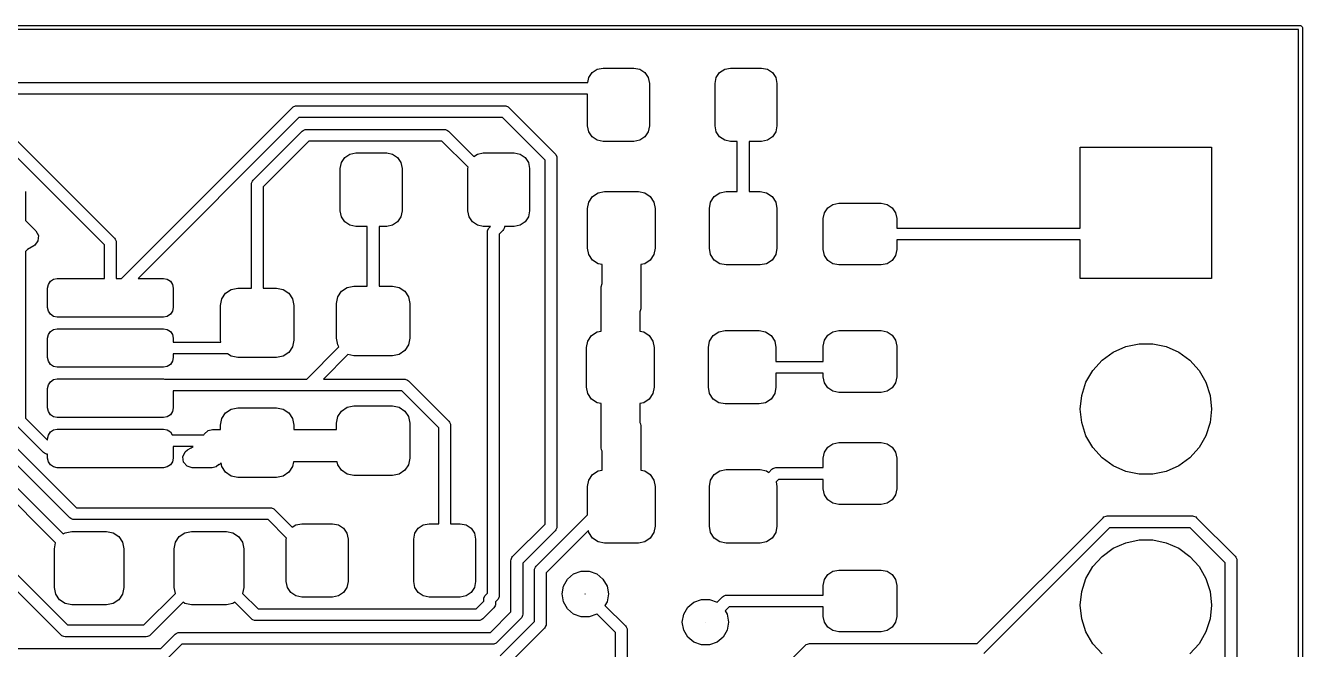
# Model space of a CAD drawing. Extents: x 179.2 to 211.8, y -77.2 to -59.4.
# Drawn here: x 195.3 to 211.82, y -67.45 to -59.38 of the extents above; entities that cross this region are included whole.
import ezdxf

# ---------------------------------------------------------------- set-up
doc = ezdxf.new("R2010")
doc.units = 0
doc.layers.add('BLACK', color=7, linetype='CONTINUOUS')

msp = doc.modelspace()

# ---------------------------------------------------------------- linework, layer by layer
at = {"layer": 'BLACK', "linetype": 'CONTINUOUS'}
for p, q in [((179.2, -59.375), (211.8, -59.375)), ((211.775, -59.425), (179.225, -59.425)), ((211.775, -77.175), (211.775, -59.425)), ((211.8, -59.375), (211.809567, -59.376903)), ((211.809567, -59.376903), (211.823097, -59.390433)), ((211.823097, -59.390433), (211.825, -59.4)), ((211.825, -59.4), (211.825, -77.2)), ((202.633579, -59.983579), (202.698463, -59.940224)), ((202.698463, -59.940224), (202.775, -59.925)), ((202.775, -59.925), (203.175, -59.925)), ((203.175, -59.925), (203.251537, -59.940224)), ((203.251537, -59.940224), (203.316421, -59.983579)), ((204.283579, -59.983579), (204.348463, -59.940224)), ((204.348463, -59.940224), (204.425, -59.925)), ((204.425, -59.925), (204.825, -59.925)), ((204.825, -59.925), (204.901537, -59.940224)), ((204.901537, -59.940224), (204.966421, -59.983579)), ((180.8132, -60.1106), (202.577864, -60.1106)), ((202.577864, -60.1106), (202.590224, -60.048463)), ((202.590224, -60.048463), (202.633579, -59.983579)), ((203.316421, -59.983579), (203.359776, -60.048463)), ((203.359776, -60.048463), (203.375, -60.125)), ((203.375, -60.125), (203.375, -60.675)), ((204.225, -60.125), (204.240224, -60.048463)), ((204.225, -60.675), (204.225, -60.125)), ((204.240224, -60.048463), (204.283579, -59.983579)), ((204.966421, -59.983579), (205.009776, -60.048463)), ((205.009776, -60.048463), (205.025, -60.125)), ((205.025, -60.125), (205.025, -60.675)), ((202.575, -60.263), (180.844763, -60.263)), ((202.575, -60.675), (202.575, -60.263)), ((196.542236, -62.65), (198.754519, -60.437718)), ((198.754519, -60.437718), (198.766066, -60.428242)), ((198.766066, -60.428242), (198.793534, -60.416864)), ((198.793534, -60.416864), (198.8084, -60.4154)), ((198.8084, -60.4154), (201.503274, -60.4154)), ((201.503274, -60.4154), (201.51814, -60.416864)), ((201.51814, -60.416864), (201.545608, -60.428242)), ((201.545608, -60.428242), (201.557156, -60.437718)), ((201.557156, -60.437718), (202.153882, -61.034444)), ((194.839515, -60.515118), (196.453882, -62.129486)), ((198.839963, -60.5678), (196.757764, -62.65)), ((201.47171, -60.5678), (198.839963, -60.5678)), ((202.0238, -61.11989), (201.47171, -60.5678)), ((196.3238, -62.21493), (194.754069, -60.6452)), ((198.246118, -61.37717), (198.88077, -60.742519)), ((198.88077, -60.742519), (198.892317, -60.733042)), ((198.892317, -60.733042), (198.903695, -60.728329)), ((198.903695, -60.728329), (198.919786, -60.721664)), ((198.919786, -60.721664), (198.934652, -60.7202)), ((198.934652, -60.7202), (200.7214, -60.7202)), ((200.7214, -60.7202), (200.736266, -60.721664)), ((200.736266, -60.721664), (200.763734, -60.733042)), ((200.763734, -60.733042), (200.775282, -60.742518)), ((200.775282, -60.742518), (201.103219, -61.070455)), ((202.590224, -60.751537), (202.575, -60.675)), ((202.633579, -60.816421), (202.590224, -60.751537)), ((203.359776, -60.751537), (203.316421, -60.816421)), ((203.375, -60.675), (203.359776, -60.751537)), ((204.240224, -60.751537), (204.225, -60.675)), ((204.283579, -60.816421), (204.240224, -60.751537)), ((205.009776, -60.751537), (204.966421, -60.816421)), ((205.025, -60.675), (205.009776, -60.751537)), ((198.966215, -60.8726), (198.3762, -61.462615)), ((200.689836, -60.8726), (198.966215, -60.8726)), ((201.027859, -61.210623), (200.689836, -60.8726)), ((202.698463, -60.859776), (202.633579, -60.816421)), ((202.775, -60.875), (202.698463, -60.859776)), ((203.175, -60.875), (202.775, -60.875)), ((203.251537, -60.859776), (203.175, -60.875)), ((203.316421, -60.816421), (203.251537, -60.859776)), ((204.348463, -60.859776), (204.283579, -60.816421)), ((204.425, -60.875), (204.348463, -60.859776)), ((204.5113, -60.875), (204.425, -60.875)), ((204.5113, -61.525), (204.5113, -60.875)), ((204.825, -60.875), (204.6637, -60.875)), ((204.6637, -60.875), (204.6637, -61.525)), ((204.901537, -60.859776), (204.825, -60.875)), ((204.966421, -60.816421), (204.901537, -60.859776)), ((208.95, -61.9988), (208.95, -60.95)), ((208.95, -60.95), (210.65, -60.95)), ((210.65, -60.95), (210.65, -62.65)), ((199.390224, -61.148463), (199.433579, -61.083579)), ((199.433579, -61.083579), (199.498463, -61.040224)), ((199.498463, -61.040224), (199.575, -61.025)), ((199.575, -61.025), (199.975, -61.025)), ((199.975, -61.025), (200.051537, -61.040224)), ((200.051537, -61.040224), (200.116421, -61.083579)), ((200.116421, -61.083579), (200.159776, -61.148463)), ((201.103219, -61.070455), (201.148463, -61.040224)), ((201.148463, -61.040224), (201.225, -61.025)), ((201.225, -61.025), (201.625, -61.025)), ((201.625, -61.025), (201.701537, -61.040224)), ((201.701537, -61.040224), (201.766421, -61.083579)), ((201.766421, -61.083579), (201.809776, -61.148463)), ((202.0238, -65.830818), (202.0238, -61.11989)), ((202.153882, -61.034444), (202.163358, -61.045992)), ((202.163358, -61.045992), (202.174736, -61.07346)), ((202.174736, -61.07346), (202.1762, -61.088326)), ((202.1762, -61.088326), (202.1762, -65.862382)), ((199.375, -61.225), (199.390224, -61.148463)), ((199.375, -61.775), (199.375, -61.225)), ((200.159776, -61.148463), (200.175, -61.225)), ((200.175, -61.225), (200.175, -61.775)), ((201.025, -61.225), (201.027859, -61.210623)), ((201.025, -61.775), (201.025, -61.225)), ((201.809776, -61.148463), (201.825, -61.225)), ((201.825, -61.225), (201.825, -61.775)), ((198.2238, -61.431052), (198.225264, -61.416186)), ((198.2238, -62.775), (198.2238, -61.431052)), ((198.225264, -61.416186), (198.236642, -61.388718)), ((198.236642, -61.388718), (198.246118, -61.37717)), ((198.3762, -61.462615), (198.3762, -62.775)), ((195.300936, -61.525753), (195.3024, -61.540619)), ((195.3024, -61.540619), (195.3024, -61.901344)), ((202.591651, -61.660038), (202.63907, -61.58907)), ((202.63907, -61.58907), (202.710038, -61.541651)), ((202.710038, -61.541651), (202.79375, -61.525)), ((202.79375, -61.525), (203.23125, -61.525)), ((203.23125, -61.525), (203.314962, -61.541651)), ((203.314962, -61.541651), (203.38593, -61.58907)), ((203.38593, -61.58907), (203.433349, -61.660038)), ((204.166651, -61.660038), (204.21407, -61.58907)), ((204.21407, -61.58907), (204.285038, -61.541651)), ((204.285038, -61.541651), (204.36875, -61.525)), ((204.36875, -61.525), (204.5113, -61.525)), ((204.6637, -61.525), (204.80625, -61.525)), ((204.80625, -61.525), (204.889962, -61.541651)), ((204.889962, -61.541651), (204.96093, -61.58907)), ((204.96093, -61.58907), (205.008349, -61.660038)), ((199.390224, -61.851537), (199.375, -61.775)), ((200.175, -61.775), (200.159776, -61.851537)), ((201.040224, -61.851537), (201.025, -61.775)), ((201.825, -61.775), (201.809776, -61.851537)), ((202.575, -61.74375), (202.591651, -61.660038)), ((202.575, -62.25625), (202.575, -61.74375)), ((203.433349, -61.660038), (203.45, -61.74375)), ((203.45, -61.74375), (203.45, -62.25625)), ((204.15, -61.74375), (204.166651, -61.660038)), ((204.15, -62.25625), (204.15, -61.74375)), ((205.008349, -61.660038), (205.025, -61.74375)), ((205.025, -61.74375), (205.025, -62.25625)), ((205.640224, -61.798463), (205.683579, -61.733579)), ((205.683579, -61.733579), (205.748463, -61.690224)), ((205.748463, -61.690224), (205.825, -61.675)), ((205.825, -61.675), (206.375, -61.675)), ((206.375, -61.675), (206.451537, -61.690224)), ((206.451537, -61.690224), (206.516421, -61.733579)), ((206.516421, -61.733579), (206.559776, -61.798463)), ((195.3024, -61.901344), (195.434109, -62.033053)), ((199.433579, -61.916421), (199.390224, -61.851537)), ((199.498463, -61.959776), (199.433579, -61.916421)), ((199.575, -61.975), (199.498463, -61.959776)), ((200.051537, -61.959776), (199.975, -61.975)), ((200.116421, -61.916421), (200.051537, -61.959776)), ((200.159776, -61.851537), (200.116421, -61.916421)), ((201.083579, -61.916421), (201.040224, -61.851537)), ((201.148463, -61.959776), (201.083579, -61.916421)), ((201.225, -61.975), (201.148463, -61.959776)), ((201.701537, -61.959776), (201.625, -61.975)), ((201.766421, -61.916421), (201.701537, -61.959776)), ((201.809776, -61.851537), (201.766421, -61.916421)), ((205.625, -61.875), (205.640224, -61.798463)), ((205.625, -62.275), (205.625, -61.875)), ((206.559776, -61.798463), (206.575, -61.875)), ((206.575, -61.875), (206.575, -61.9988)), ((195.434109, -62.033053), (195.467594, -62.094376)), ((195.467594, -62.094376), (195.46261, -62.164068)), ((199.7238, -61.975), (199.575, -61.975)), ((199.7238, -62.75), (199.7238, -61.975)), ((199.975, -61.975), (199.8762, -61.975)), ((199.8762, -61.975), (199.8762, -62.75)), ((201.317236, -61.975), (201.225, -61.975)), ((201.2774, -62.0464), (201.278864, -62.031534)), ((201.2774, -66.72651), (201.2774, -62.0464)), ((201.278864, -62.031534), (201.290242, -62.004066)), ((201.290242, -62.004066), (201.299718, -61.992518)), ((201.299718, -61.992518), (201.317236, -61.975)), ((201.478882, -62.028881), (201.4298, -62.077963)), ((201.4298, -62.077963), (201.4298, -66.758074)), ((201.488358, -62.017334), (201.478882, -62.028881)), ((201.499736, -61.989866), (201.488358, -62.017334)), ((201.5012, -61.975), (201.499736, -61.989866)), ((201.625, -61.975), (201.5012, -61.975)), ((206.575, -61.9988), (208.95, -61.9988)), ((195.326074, -62.276834), (195.3024, -62.300508)), ((195.326083, -62.276827), (195.326074, -62.276834)), ((195.409549, -62.227466), (195.326083, -62.276827)), ((195.420738, -62.220001), (195.409549, -62.227466)), ((195.46261, -62.164068), (195.420738, -62.220001)), ((196.3238, -62.65), (196.3238, -62.21493)), ((196.453882, -62.129486), (196.463358, -62.141033)), ((196.463358, -62.141033), (196.474736, -62.168501)), ((196.474736, -62.168501), (196.4762, -62.183367)), ((196.4762, -62.183367), (196.4762, -62.65)), ((202.591651, -62.339962), (202.575, -62.25625)), ((203.45, -62.25625), (203.433349, -62.339962)), ((204.166651, -62.339962), (204.15, -62.25625)), ((205.025, -62.25625), (205.008349, -62.339962)), ((205.640224, -62.351537), (205.625, -62.275)), ((206.575, -62.275), (206.559776, -62.351537)), ((208.95, -62.1512), (206.575, -62.1512)), ((206.575, -62.1512), (206.575, -62.275)), ((208.95, -62.65), (208.95, -62.1512)), ((195.3024, -62.300508), (195.3024, -64.457135)), ((202.63907, -62.41093), (202.591651, -62.339962)), ((202.710038, -62.458349), (202.63907, -62.41093)), ((203.38593, -62.41093), (203.314962, -62.458349)), ((203.433349, -62.339962), (203.38593, -62.41093)), ((204.21407, -62.41093), (204.166651, -62.339962)), ((204.285038, -62.458349), (204.21407, -62.41093)), ((204.96093, -62.41093), (204.889962, -62.458349)), ((205.008349, -62.339962), (204.96093, -62.41093)), ((205.683579, -62.416421), (205.640224, -62.351537)), ((205.748463, -62.459776), (205.683579, -62.416421)), ((206.516421, -62.416421), (206.451537, -62.459776)), ((206.559776, -62.351537), (206.516421, -62.416421)), ((202.7625, -62.468784), (202.710038, -62.458349)), ((202.7625, -62.716292), (202.7625, -62.468784)), ((203.314962, -62.458349), (203.2625, -62.468784)), ((203.2625, -62.468784), (203.2625, -63.041138)), ((204.36875, -62.475), (204.285038, -62.458349)), ((204.80625, -62.475), (204.36875, -62.475)), ((204.889962, -62.458349), (204.80625, -62.475)), ((205.825, -62.475), (205.748463, -62.459776)), ((206.375, -62.475), (205.825, -62.475)), ((206.451537, -62.459776), (206.375, -62.475)), ((195.5875, -62.775), (195.597015, -62.727165)), ((195.5875, -63.025), (195.5875, -62.775)), ((195.597015, -62.727165), (195.624112, -62.686612)), ((195.624112, -62.686612), (195.664665, -62.659515)), ((195.664665, -62.659515), (195.7125, -62.65)), ((195.7125, -62.65), (196.3238, -62.65)), ((196.4762, -62.65), (196.542236, -62.65)), ((196.757764, -62.65), (197.0875, -62.65)), ((197.0875, -62.65), (197.135335, -62.659515)), ((197.135335, -62.659515), (197.175888, -62.686612)), ((197.175888, -62.686612), (197.202985, -62.727165)), ((197.202985, -62.727165), (197.2125, -62.775)), ((197.2125, -62.775), (197.2125, -63.025)), ((197.963896, -62.792127), (198.05, -62.775)), ((198.05, -62.775), (198.2238, -62.775)), ((198.3762, -62.775), (198.55, -62.775)), ((198.55, -62.775), (198.636104, -62.792127)), ((199.390901, -62.815901), (199.463896, -62.767127)), ((199.463896, -62.767127), (199.55, -62.75)), ((199.55, -62.75), (199.7238, -62.75)), ((199.8762, -62.75), (200.05, -62.75)), ((200.05, -62.75), (200.136104, -62.767127)), ((200.136104, -62.767127), (200.209099, -62.815901)), ((202.75, -62.758862), (202.7625, -62.716292)), ((202.75, -63.331215), (202.75, -62.758862)), ((210.65, -62.65), (208.95, -62.65)), ((197.825, -63), (197.842127, -62.913896)), ((197.842127, -62.913896), (197.890901, -62.840901)), ((197.890901, -62.840901), (197.963896, -62.792127)), ((198.636104, -62.792127), (198.709099, -62.840901)), ((198.709099, -62.840901), (198.757873, -62.913896)), ((198.757873, -62.913896), (198.775, -63)), ((199.325, -62.975), (199.342127, -62.888896)), ((199.342127, -62.888896), (199.390901, -62.815901)), ((200.209099, -62.815901), (200.257873, -62.888896)), ((200.257873, -62.888896), (200.275, -62.975)), ((195.597015, -63.072835), (195.5875, -63.025)), ((195.624112, -63.113388), (195.597015, -63.072835)), ((195.664665, -63.140485), (195.624112, -63.113388)), ((197.175888, -63.113388), (197.135335, -63.140485)), ((197.202985, -63.072835), (197.175888, -63.113388)), ((197.2125, -63.025), (197.202985, -63.072835)), ((197.825, -63.45), (197.825, -63)), ((198.775, -63), (198.775, -63.45)), ((199.325, -63.425), (199.325, -62.975)), ((200.275, -62.975), (200.275, -63.425)), ((203.2625, -63.041138), (203.25, -63.083707)), ((203.25, -63.083707), (203.25, -63.331215)), ((195.7125, -63.15), (195.664665, -63.140485)), ((197.0875, -63.15), (195.7125, -63.15)), ((197.135335, -63.140485), (197.0875, -63.15)), ((195.5875, -63.425), (195.597015, -63.377165)), ((195.5875, -63.675), (195.5875, -63.425)), ((195.597015, -63.377165), (195.624112, -63.336612)), ((195.624112, -63.336612), (195.664665, -63.309515)), ((195.664665, -63.309515), (195.7125, -63.3)), ((195.7125, -63.3), (197.0875, -63.3)), ((197.0875, -63.3), (197.135335, -63.309515)), ((197.135335, -63.309515), (197.175888, -63.336612)), ((197.175888, -63.336612), (197.202985, -63.377165)), ((197.202985, -63.377165), (197.2125, -63.425)), ((197.2125, -63.425), (197.2125, -63.4738)), ((199.342127, -63.511104), (199.325, -63.425)), ((200.275, -63.425), (200.257873, -63.511104)), ((202.579151, -63.460038), (202.62657, -63.38907)), ((202.62657, -63.38907), (202.697538, -63.341651)), ((202.697538, -63.341651), (202.75, -63.331215)), ((203.25, -63.331215), (203.302462, -63.341651)), ((203.302462, -63.341651), (203.37343, -63.38907)), ((203.37343, -63.38907), (203.420849, -63.460038)), ((204.154151, -63.460038), (204.20157, -63.38907)), ((204.20157, -63.38907), (204.272538, -63.341651)), ((204.272538, -63.341651), (204.35625, -63.325)), ((204.35625, -63.325), (204.79375, -63.325)), ((204.79375, -63.325), (204.877462, -63.341651)), ((204.877462, -63.341651), (204.94843, -63.38907)), ((204.94843, -63.38907), (204.995849, -63.460038)), ((205.625, -63.525), (205.640224, -63.448463)), ((205.640224, -63.448463), (205.683579, -63.383579)), ((205.683579, -63.383579), (205.748463, -63.340224)), ((205.748463, -63.340224), (205.825, -63.325)), ((205.825, -63.325), (206.375, -63.325)), ((206.375, -63.325), (206.451537, -63.340224)), ((206.451537, -63.340224), (206.516421, -63.383579)), ((206.516421, -63.383579), (206.559776, -63.448463)), ((206.559776, -63.448463), (206.575, -63.525)), ((197.2125, -63.4738), (197.829734, -63.4738)), ((197.829734, -63.4738), (197.825, -63.45)), ((198.709099, -63.609099), (198.636104, -63.657873)), ((198.757873, -63.536104), (198.709099, -63.609099)), ((198.775, -63.45), (198.757873, -63.536104)), ((198.939836, -63.9524), (199.35775, -63.534486)), ((199.35775, -63.534486), (199.342127, -63.511104)), ((200.209099, -63.584099), (200.136104, -63.632873)), ((200.257873, -63.511104), (200.209099, -63.584099)), ((202.5625, -63.54375), (202.579151, -63.460038)), ((202.5625, -64.05625), (202.5625, -63.54375)), ((203.420849, -63.460038), (203.4375, -63.54375)), ((203.4375, -63.54375), (203.4375, -64.05625)), ((204.1375, -63.54375), (204.154151, -63.460038)), ((204.1375, -64.05625), (204.1375, -63.54375)), ((204.995849, -63.460038), (205.0125, -63.54375)), ((205.0125, -63.54375), (205.0125, -63.7238)), ((205.625, -63.7238), (205.625, -63.525)), ((206.575, -63.525), (206.575, -63.925)), ((209.231239, -63.708327), (209.375, -63.603878)), ((209.375, -63.603878), (209.537336, -63.531602)), ((209.537336, -63.531602), (209.711151, -63.494656)), ((209.711151, -63.494656), (209.888849, -63.494656)), ((209.888849, -63.494656), (210.062664, -63.531602)), ((210.062664, -63.531602), (210.225, -63.603878)), ((210.225, -63.603878), (210.368761, -63.708327)), ((195.597015, -63.722835), (195.5875, -63.675)), ((195.624112, -63.763388), (195.597015, -63.722835)), ((195.664665, -63.790485), (195.624112, -63.763388)), ((197.175888, -63.763388), (197.135335, -63.790485)), ((197.202985, -63.722835), (197.175888, -63.763388)), ((197.2125, -63.675), (197.202985, -63.722835)), ((197.916494, -63.6262), (197.2125, -63.6262)), ((197.2125, -63.6262), (197.2125, -63.675)), ((197.963896, -63.657873), (197.916494, -63.6262)), ((198.05, -63.675), (197.963896, -63.657873)), ((198.55, -63.675), (198.05, -63.675)), ((198.636104, -63.657873), (198.55, -63.675)), ((199.473066, -63.634697), (199.155364, -63.9524)), ((199.55, -63.65), (199.473066, -63.634697)), ((200.05, -63.65), (199.55, -63.65)), ((200.136104, -63.632873), (200.05, -63.65)), ((205.0125, -63.7238), (205.625, -63.7238)), ((209.112336, -63.840383), (209.231239, -63.708327)), ((210.368761, -63.708327), (210.487664, -63.840383)), ((195.7125, -63.8), (195.664665, -63.790485)), ((197.0875, -63.8), (195.7125, -63.8)), ((197.135335, -63.790485), (197.0875, -63.8)), ((205.625, -63.8762), (205.0125, -63.8762)), ((205.0125, -63.8762), (205.0125, -64.05625)), ((205.625, -63.925), (205.625, -63.8762)), ((205.640224, -64.001537), (205.625, -63.925)), ((206.575, -63.925), (206.559776, -64.001537)), ((209.023486, -63.994274), (209.112336, -63.840383)), ((210.487664, -63.840383), (210.576514, -63.994274)), ((195.5875, -64.075), (195.597015, -64.027165)), ((195.5875, -64.325), (195.5875, -64.075)), ((195.597015, -64.027165), (195.624112, -63.986612)), ((195.624112, -63.986612), (195.664665, -63.959515)), ((195.664665, -63.959515), (195.7125, -63.95)), ((195.7125, -63.95), (197.0875, -63.95)), ((197.0875, -63.95), (197.099566, -63.9524)), ((197.099566, -63.9524), (198.8, -63.9524)), ((198.8, -64.1048), (197.2125, -64.1048)), ((197.2125, -64.1048), (197.2125, -64.325)), ((198.8, -63.9524), (198.939836, -63.9524)), ((198.9714, -64.1048), (198.8, -64.1048)), ((200.169758, -64.1048), (198.9714, -64.1048)), ((199.155364, -63.9524), (200.201322, -63.9524)), ((200.6488, -64.583841), (200.169758, -64.1048)), ((200.201322, -63.9524), (200.216188, -63.953864)), ((200.216188, -63.953864), (200.243656, -63.965242)), ((200.243656, -63.965242), (200.255204, -63.974718)), ((200.255204, -63.974718), (200.778882, -64.498397)), ((202.579151, -64.139962), (202.5625, -64.05625)), ((203.4375, -64.05625), (203.420849, -64.139962)), ((204.154151, -64.139962), (204.1375, -64.05625)), ((205.0125, -64.05625), (204.995849, -64.139962)), ((205.683579, -64.066421), (205.640224, -64.001537)), ((205.748463, -64.109776), (205.683579, -64.066421)), ((205.825, -64.125), (205.748463, -64.109776)), ((206.451537, -64.109776), (206.375, -64.125)), ((206.516421, -64.066421), (206.451537, -64.109776)), ((206.559776, -64.001537), (206.516421, -64.066421)), ((208.968575, -64.163275), (209.023486, -63.994274)), ((210.576514, -63.994274), (210.631425, -64.163275)), ((194.487852, -64.146118), (195.961933, -65.6202)), ((202.62657, -64.21093), (202.579151, -64.139962)), ((202.697538, -64.258349), (202.62657, -64.21093)), ((202.75, -64.268784), (202.697538, -64.258349)), ((202.75, -64.841138), (202.75, -64.268784)), ((203.302462, -64.258349), (203.25, -64.268784)), ((203.25, -64.268784), (203.25, -64.514802)), ((203.37343, -64.21093), (203.302462, -64.258349)), ((203.420849, -64.139962), (203.37343, -64.21093)), ((204.20157, -64.21093), (204.154151, -64.139962)), ((204.272538, -64.258349), (204.20157, -64.21093)), ((204.35625, -64.275), (204.272538, -64.258349)), ((204.79375, -64.275), (204.35625, -64.275)), ((204.877462, -64.258349), (204.79375, -64.275)), ((204.94843, -64.21093), (204.877462, -64.258349)), ((204.995849, -64.139962), (204.94843, -64.21093)), ((206.375, -64.125), (205.825, -64.125)), ((208.95, -64.34), (208.968575, -64.163275)), ((210.631425, -64.163275), (210.65, -64.34)), ((195.876488, -65.750281), (194.402406, -64.2762)), ((195.597015, -64.372835), (195.5875, -64.325)), ((195.624112, -64.413388), (195.597015, -64.372835)), ((195.664665, -64.440485), (195.624112, -64.413388)), ((195.7125, -64.45), (195.664665, -64.440485)), ((197.135335, -64.440485), (197.0875, -64.45)), ((197.175888, -64.413388), (197.135335, -64.440485)), ((197.202985, -64.372835), (197.175888, -64.413388)), ((197.2125, -64.325), (197.202985, -64.372835)), ((197.842127, -64.463896), (197.890901, -64.390901)), ((197.890901, -64.390901), (197.963896, -64.342127)), ((197.963896, -64.342127), (198.05, -64.325)), ((198.05, -64.325), (198.55, -64.325)), ((198.55, -64.325), (198.636104, -64.342127)), ((198.636104, -64.342127), (198.709099, -64.390901)), ((198.709099, -64.390901), (198.757873, -64.463896)), ((199.325, -64.525), (199.342127, -64.438896)), ((199.342127, -64.438896), (199.390901, -64.365901)), ((199.390901, -64.365901), (199.463896, -64.317127)), ((199.463896, -64.317127), (199.55, -64.3)), ((199.55, -64.3), (200.05, -64.3)), ((200.05, -64.3), (200.136104, -64.317127)), ((200.136104, -64.317127), (200.209099, -64.365901)), ((200.209099, -64.365901), (200.257873, -64.438896)), ((200.257873, -64.438896), (200.275, -64.525)), ((208.968575, -64.516725), (208.95, -64.34)), ((210.65, -64.34), (210.631425, -64.516725)), ((195.53362, -64.903882), (195.172318, -64.542581)), ((195.3024, -64.457135), (195.5875, -64.742235)), ((195.664665, -64.609515), (195.7125, -64.6)), ((197.0875, -64.45), (195.7125, -64.45)), ((195.7125, -64.6), (197.0875, -64.6)), ((197.0875, -64.6), (197.135335, -64.609515)), ((197.663493, -64.618496), (197.719157, -64.6053)), ((197.719157, -64.6053), (197.825, -64.6053)), ((197.825, -64.55), (197.842127, -64.463896)), ((197.825, -64.6053), (197.825, -64.55)), ((198.757873, -64.463896), (198.775, -64.55)), ((198.775, -64.55), (198.775, -64.6053)), ((198.775, -64.6053), (198.895476, -64.6053)), ((198.895476, -64.6053), (199.047324, -64.6053)), ((199.047324, -64.6053), (199.325, -64.6053)), ((199.325, -64.6053), (199.325, -64.525)), ((200.275, -64.525), (200.275, -64.975)), ((200.6488, -65.825), (200.6488, -64.583841)), ((200.778882, -64.498397), (200.788359, -64.509944)), ((200.788359, -64.509944), (200.799736, -64.537412)), ((200.799736, -64.537412), (200.8012, -64.552278)), ((200.8012, -64.552278), (200.8012, -65.825)), ((203.25, -64.514802), (203.259666, -64.532504)), ((203.259666, -64.532504), (203.2625, -64.558862)), ((203.2625, -64.558862), (203.2625, -65.131215)), ((209.023486, -64.685726), (208.968575, -64.516725)), ((210.631425, -64.516725), (210.576514, -64.685726)), ((195.5875, -64.725), (195.597015, -64.677165)), ((195.5875, -64.742235), (195.5875, -64.725)), ((195.597015, -64.677165), (195.624112, -64.636612)), ((195.624112, -64.636612), (195.664665, -64.609515)), ((197.135335, -64.609515), (197.175888, -64.636612)), ((197.175888, -64.636612), (197.200737, -64.6738)), ((197.200737, -64.6738), (197.607918, -64.6738)), ((197.607918, -64.6738), (197.612425, -64.666178)), ((197.612425, -64.666178), (197.663493, -64.618496)), ((209.112336, -64.839617), (209.023486, -64.685726)), ((210.576514, -64.685726), (210.487664, -64.839617)), ((195.690302, -66.073066), (194.543436, -64.9262)), ((194.628882, -64.796118), (195.790514, -65.95775)), ((195.545167, -64.913358), (195.53362, -64.903882)), ((195.572635, -64.924736), (195.545167, -64.913358)), ((195.5875, -64.926199), (195.572635, -64.924736)), ((195.5875, -64.975), (195.5875, -64.926199)), ((197.468797, -64.8262), (197.2125, -64.8262)), ((197.2125, -64.8262), (197.2125, -64.975)), ((197.336356, -64.958353), (197.365381, -64.894797)), ((197.365381, -64.894797), (197.395973, -64.869268)), ((197.395973, -64.869268), (197.443538, -64.841138)), ((197.443538, -64.841138), (197.468797, -64.8262)), ((202.752834, -64.867496), (202.75, -64.841138)), ((202.7625, -64.885197), (202.752834, -64.867496)), ((202.7625, -65.131215), (202.7625, -64.885197)), ((205.625, -64.975), (205.640224, -64.898463)), ((205.640224, -64.898463), (205.683579, -64.833579)), ((205.683579, -64.833579), (205.748463, -64.790224)), ((205.748463, -64.790224), (205.825, -64.775)), ((205.825, -64.775), (206.375, -64.775)), ((206.375, -64.775), (206.451537, -64.790224)), ((206.451537, -64.790224), (206.516421, -64.833579)), ((206.516421, -64.833579), (206.559776, -64.898463)), ((206.559776, -64.898463), (206.575, -64.975)), ((209.231239, -64.971673), (209.112336, -64.839617)), ((210.487664, -64.839617), (210.368761, -64.971673)), ((195.597015, -65.022835), (195.5875, -64.975)), ((195.624112, -65.063388), (195.597015, -65.022835)), ((195.664665, -65.090485), (195.624112, -65.063388)), ((195.7125, -65.1), (195.664665, -65.090485)), ((197.0875, -65.1), (195.7125, -65.1)), ((197.135335, -65.090485), (197.0875, -65.1)), ((197.175888, -65.063388), (197.135335, -65.090485)), ((197.202985, -65.022835), (197.175888, -65.063388)), ((197.2125, -64.975), (197.202985, -65.022835)), ((197.3463, -65.027511), (197.336356, -64.958353)), ((197.392055, -65.080315), (197.3463, -65.027511)), ((197.459094, -65.1), (197.392055, -65.080315)), ((197.7185, -65.1), (197.459094, -65.1)), ((197.770011, -65.088794), (197.7185, -65.1)), ((197.804109, -65.059247), (197.770011, -65.088794)), ((197.806181, -65.061319), (197.804109, -65.059247)), ((197.832051, -65.035448), (197.806181, -65.061319)), ((197.842127, -65.086104), (197.832051, -65.035448)), ((197.890901, -65.159099), (197.842127, -65.086104)), ((198.757873, -65.086104), (198.709099, -65.159099)), ((198.770027, -65.025), (198.757873, -65.086104)), ((199.328638, -65.025), (198.770027, -65.025)), ((199.334813, -65.024336), (199.328638, -65.025)), ((199.342127, -65.061104), (199.334813, -65.024336)), ((199.390901, -65.134099), (199.342127, -65.061104)), ((200.257873, -65.061104), (200.209099, -65.134099)), ((200.275, -64.975), (200.257873, -65.061104)), ((204.970166, -65.111642), (204.997634, -65.100264)), ((204.997634, -65.100264), (205.0125, -65.0988)), ((205.0125, -65.0988), (205.625, -65.0988)), ((205.625, -65.0988), (205.625, -64.975)), ((206.575, -64.975), (206.575, -65.375)), ((209.375, -65.076122), (209.231239, -64.971673)), ((209.537336, -65.148398), (209.375, -65.076122)), ((210.225, -65.076122), (210.062664, -65.148398)), ((210.368761, -64.971673), (210.225, -65.076122)), ((197.963896, -65.207873), (197.890901, -65.159099)), ((198.05, -65.225), (197.963896, -65.207873)), ((198.55, -65.225), (198.05, -65.225)), ((198.636104, -65.207873), (198.55, -65.225)), ((198.709099, -65.159099), (198.636104, -65.207873)), ((199.463896, -65.182873), (199.390901, -65.134099)), ((199.55, -65.2), (199.463896, -65.182873)), ((200.05, -65.2), (199.55, -65.2)), ((200.136104, -65.182873), (200.05, -65.2)), ((200.209099, -65.134099), (200.136104, -65.182873)), ((202.575, -65.34375), (202.591651, -65.260038)), ((202.591651, -65.260038), (202.63907, -65.18907)), ((202.63907, -65.18907), (202.710038, -65.141651)), ((202.710038, -65.141651), (202.7625, -65.131215)), ((203.2625, -65.131215), (203.314962, -65.141651)), ((203.314962, -65.141651), (203.38593, -65.18907)), ((203.38593, -65.18907), (203.433349, -65.260038)), ((203.433349, -65.260038), (203.45, -65.34375)), ((204.15, -65.34375), (204.166651, -65.260038)), ((204.166651, -65.260038), (204.21407, -65.18907)), ((204.21407, -65.18907), (204.285038, -65.141651)), ((204.285038, -65.141651), (204.36875, -65.125)), ((204.36875, -65.125), (204.80625, -65.125)), ((204.80625, -65.125), (204.889962, -65.141651)), ((204.889962, -65.141651), (204.91881, -65.160926)), ((204.91881, -65.160926), (204.958619, -65.121118)), ((204.958619, -65.121118), (204.970166, -65.111642)), ((205.044063, -65.2512), (205.012807, -65.282455)), ((205.625, -65.2512), (205.044063, -65.2512)), ((205.625, -65.375), (205.625, -65.2512)), ((209.711151, -65.185344), (209.537336, -65.148398)), ((209.888849, -65.185344), (209.711151, -65.185344)), ((210.062664, -65.148398), (209.888849, -65.185344)), ((202.575, -65.71067), (202.575, -65.34375)), ((203.45, -65.34375), (203.45, -65.85625)), ((204.15, -65.85625), (204.15, -65.34375)), ((205.012807, -65.282455), (205.025, -65.34375)), ((205.025, -65.34375), (205.025, -65.85625)), ((205.640224, -65.451537), (205.625, -65.375)), ((206.575, -65.375), (206.559776, -65.451537)), ((205.683579, -65.516421), (205.640224, -65.451537)), ((205.748463, -65.559776), (205.683579, -65.516421)), ((205.825, -65.575), (205.748463, -65.559776)), ((206.375, -65.575), (205.825, -65.575)), ((206.451537, -65.559776), (206.375, -65.575)), ((206.516421, -65.516421), (206.451537, -65.559776)), ((206.559776, -65.451537), (206.516421, -65.516421)), ((195.888035, -65.759758), (195.876488, -65.750281)), ((195.89608, -65.76309), (195.888035, -65.759758)), ((195.961933, -65.6202), (198.4714, -65.6202)), ((198.4714, -65.6202), (198.486266, -65.621664)), ((198.486266, -65.621664), (198.513734, -65.633042)), ((198.513734, -65.633042), (198.525282, -65.642518)), ((198.525282, -65.642518), (198.753219, -65.870455)), ((201.909318, -66.376352), (202.575, -65.71067)), ((207.614836, -67.3774), (209.244719, -65.747518)), ((209.244719, -65.747518), (209.256266, -65.738042)), ((209.256266, -65.738042), (209.283734, -65.726664)), ((209.283734, -65.726664), (209.2986, -65.7252)), ((209.2986, -65.7252), (210.4014, -65.7252)), ((210.4014, -65.7252), (210.416266, -65.726664)), ((210.416266, -65.726664), (210.443734, -65.738042)), ((210.443734, -65.738042), (210.455282, -65.747518)), ((210.455282, -65.747518), (210.953882, -66.246119)), ((195.813896, -65.942127), (195.9, -65.925)), ((195.915504, -65.771136), (195.89608, -65.76309)), ((195.9, -65.925), (196.35, -65.925)), ((195.93037, -65.7726), (195.915504, -65.771136)), ((198.439836, -65.7726), (195.93037, -65.7726)), ((196.35, -65.925), (196.436104, -65.942127)), ((197.363896, -65.942127), (197.45, -65.925)), ((197.45, -65.925), (197.9, -65.925)), ((197.9, -65.925), (197.986104, -65.942127)), ((198.677859, -66.010623), (198.439836, -65.7726)), ((198.753219, -65.870455), (198.798463, -65.840224)), ((198.798463, -65.840224), (198.875, -65.825)), ((198.875, -65.825), (199.275, -65.825)), ((199.275, -65.825), (199.351537, -65.840224)), ((199.351537, -65.840224), (199.416421, -65.883579)), ((199.416421, -65.883579), (199.459776, -65.948463)), ((200.340224, -65.948463), (200.383579, -65.883579)), ((200.383579, -65.883579), (200.448463, -65.840224)), ((200.448463, -65.840224), (200.525, -65.825)), ((200.525, -65.825), (200.6488, -65.825)), ((200.8012, -65.825), (200.925, -65.825)), ((200.925, -65.825), (201.001537, -65.840224)), ((201.001537, -65.840224), (201.066421, -65.883579)), ((201.066421, -65.883579), (201.109776, -65.948463)), ((201.604518, -66.2501), (202.0238, -65.830818)), ((202.153882, -65.916263), (201.7346, -66.335545)), ((202.586604, -65.914592), (202.0394, -66.461797)), ((202.163358, -65.904716), (202.153882, -65.916263)), ((202.174736, -65.877248), (202.163358, -65.904716)), ((202.1762, -65.862382), (202.174736, -65.877248)), ((202.591651, -65.939962), (202.586604, -65.914592)), ((203.45, -65.85625), (203.433349, -65.939962)), ((204.166651, -65.939962), (204.15, -65.85625)), ((205.025, -65.85625), (205.008349, -65.939962)), ((209.330163, -65.8776), (207.700282, -67.507482)), ((210.369836, -65.8776), (209.330163, -65.8776)), ((210.8238, -66.331563), (210.369836, -65.8776)), ((195.759128, -67.265682), (194.569646, -66.0762)), ((194.655092, -65.946118), (195.844574, -67.1356)), ((195.675, -66.15), (195.690302, -66.073066)), ((195.790514, -65.95775), (195.813896, -65.942127)), ((196.436104, -65.942127), (196.509099, -65.990901)), ((196.509099, -65.990901), (196.557873, -66.063896)), ((196.557873, -66.063896), (196.575, -66.15)), ((197.225, -66.15), (197.242127, -66.063896)), ((197.242127, -66.063896), (197.290901, -65.990901)), ((197.290901, -65.990901), (197.363896, -65.942127)), ((197.986104, -65.942127), (198.059099, -65.990901)), ((198.059099, -65.990901), (198.107873, -66.063896)), ((198.107873, -66.063896), (198.125, -66.15)), ((198.675, -66.025), (198.677859, -66.010623)), ((198.675, -66.575), (198.675, -66.025)), ((199.459776, -65.948463), (199.475, -66.025)), ((199.475, -66.025), (199.475, -66.575)), ((200.325, -66.025), (200.340224, -65.948463)), ((200.325, -66.575), (200.325, -66.025)), ((201.109776, -65.948463), (201.125, -66.025)), ((201.125, -66.025), (201.125, -66.575)), ((202.63907, -66.01093), (202.591651, -65.939962)), ((202.710038, -66.058349), (202.63907, -66.01093)), ((202.79375, -66.075), (202.710038, -66.058349)), ((203.23125, -66.075), (202.79375, -66.075)), ((203.314962, -66.058349), (203.23125, -66.075)), ((203.38593, -66.01093), (203.314962, -66.058349)), ((203.433349, -65.939962), (203.38593, -66.01093)), ((204.21407, -66.01093), (204.166651, -65.939962)), ((204.285038, -66.058349), (204.21407, -66.01093)), ((204.36875, -66.075), (204.285038, -66.058349)), ((204.80625, -66.075), (204.36875, -66.075)), ((204.889962, -66.058349), (204.80625, -66.075)), ((204.96093, -66.01093), (204.889962, -66.058349)), ((205.008349, -65.939962), (204.96093, -66.01093)), ((209.375, -66.143878), (209.537336, -66.071602)), ((209.537336, -66.071602), (209.711151, -66.034656)), ((209.711151, -66.034656), (209.888849, -66.034656)), ((209.888849, -66.034656), (210.062664, -66.071602)), ((210.062664, -66.071602), (210.225, -66.143878)), ((195.675, -66.65), (195.675, -66.15)), ((196.575, -66.15), (196.575, -66.65)), ((197.225, -66.65), (197.225, -66.15)), ((198.125, -66.15), (198.125, -66.65)), ((201.595042, -66.261648), (201.604518, -66.2501)), ((209.112336, -66.380383), (209.231239, -66.248327)), ((209.231239, -66.248327), (209.375, -66.143878)), ((210.225, -66.143878), (210.368761, -66.248327)), ((210.368761, -66.248327), (210.487664, -66.380383)), ((210.953882, -66.246119), (210.963357, -66.257665)), ((210.963357, -66.257665), (210.963358, -66.257666)), ((210.963358, -66.257666), (210.974736, -66.285134)), ((201.5822, -66.303982), (201.583664, -66.289116)), ((201.5822, -66.966483), (201.5822, -66.303982)), ((201.583664, -66.289116), (201.595042, -66.261648)), ((201.7346, -66.335545), (201.7346, -66.998047)), ((201.887, -66.430234), (201.888464, -66.415368)), ((201.888464, -66.415368), (201.899842, -66.3879)), ((201.899842, -66.3879), (201.909318, -66.376352)), ((209.023486, -66.534274), (209.112336, -66.380383)), ((210.487664, -66.380383), (210.576514, -66.534274)), ((210.8238, -68.288436), (210.8238, -66.331563)), ((210.974736, -66.285134), (210.9762, -66.3)), ((210.9762, -66.3), (210.9762, -68.32)), ((198.690224, -66.651537), (198.675, -66.575)), ((199.475, -66.575), (199.459776, -66.651537)), ((200.340224, -66.651537), (200.325, -66.575)), ((201.125, -66.575), (201.109776, -66.651537)), ((201.887, -67.092735), (201.887, -66.430234)), ((202.0394, -66.461797), (202.0394, -67.124299)), ((202.262201, -66.6323), (202.314296, -66.54207)), ((202.314296, -66.54207), (202.394109, -66.475098)), ((202.394109, -66.475098), (202.492015, -66.439464)), ((202.492015, -66.439464), (202.596203, -66.439464)), ((202.596203, -66.439464), (202.694109, -66.475098)), ((202.694109, -66.475098), (202.773922, -66.54207)), ((202.773922, -66.54207), (202.826017, -66.6323)), ((205.625, -66.625), (205.640224, -66.548463)), ((205.640224, -66.548463), (205.683579, -66.483579)), ((205.683579, -66.483579), (205.748463, -66.440224)), ((205.748463, -66.440224), (205.825, -66.425)), ((205.825, -66.425), (206.375, -66.425)), ((206.375, -66.425), (206.451537, -66.440224)), ((206.451537, -66.440224), (206.516421, -66.483579)), ((206.516421, -66.483579), (206.559776, -66.548463)), ((206.559776, -66.548463), (206.575, -66.625)), ((208.968575, -66.703275), (209.023486, -66.534274)), ((210.576514, -66.534274), (210.631425, -66.703275)), ((195.692127, -66.736104), (195.675, -66.65)), ((195.740901, -66.809099), (195.692127, -66.736104)), ((196.557873, -66.736104), (196.509099, -66.809099)), ((196.575, -66.65), (196.557873, -66.736104)), ((196.831636, -67.1356), (197.240302, -66.726933)), ((197.240302, -66.726933), (197.225, -66.65)), ((198.125, -66.65), (198.109697, -66.726933)), ((198.109697, -66.726933), (198.310163, -66.9274)), ((198.733579, -66.716421), (198.690224, -66.651537)), ((198.798463, -66.759776), (198.733579, -66.716421)), ((199.416421, -66.716421), (199.351537, -66.759776)), ((199.459776, -66.651537), (199.416421, -66.716421)), ((200.383579, -66.716421), (200.340224, -66.651537)), ((200.448463, -66.759776), (200.383579, -66.716421)), ((201.066421, -66.716421), (201.001537, -66.759776)), ((201.109776, -66.651537), (201.066421, -66.716421)), ((201.244951, -66.761031), (201.254427, -66.749483)), ((201.254427, -66.749483), (201.2774, -66.72651)), ((202.244109, -66.734906), (202.262201, -66.6323)), ((202.262201, -66.837512), (202.244109, -66.734906)), ((202.826017, -66.6323), (202.844109, -66.734906)), ((202.844109, -66.734906), (202.826017, -66.837512)), ((204.332666, -66.761642), (204.360134, -66.750264)), ((204.360134, -66.750264), (204.375, -66.7488)), ((204.375, -66.7488), (205.625, -66.7488)), ((205.625, -66.7488), (205.625, -66.625)), ((206.575, -66.625), (206.575, -67.025)), ((208.95, -66.88), (208.968575, -66.703275)), ((210.631425, -66.703275), (210.65, -66.88)), ((195.813896, -66.857873), (195.740901, -66.809099)), ((195.9, -66.875), (195.813896, -66.857873)), ((196.35, -66.875), (195.9, -66.875)), ((196.436104, -66.857873), (196.35, -66.875)), ((196.509099, -66.809099), (196.436104, -66.857873)), ((197.340513, -66.842249), (196.917082, -67.265682)), ((197.363896, -66.857873), (197.340513, -66.842249)), ((197.45, -66.875), (197.363896, -66.857873)), ((197.9, -66.875), (197.45, -66.875)), ((197.986104, -66.857873), (197.9, -66.875)), ((198.009486, -66.842249), (197.986104, -66.857873)), ((198.224718, -67.057481), (198.009486, -66.842249)), ((198.875, -66.775), (198.798463, -66.759776)), ((199.275, -66.775), (198.875, -66.775)), ((199.351537, -66.759776), (199.275, -66.775)), ((200.525, -66.775), (200.448463, -66.759776)), ((200.925, -66.775), (200.525, -66.775)), ((201.001537, -66.759776), (200.925, -66.775)), ((201.133784, -66.9274), (201.232109, -66.829075)), ((201.36219, -66.914521), (201.21923, -67.057482)), ((201.232109, -66.803365), (201.233573, -66.788499)), ((201.232109, -66.829075), (201.232109, -66.803365)), ((201.233573, -66.788499), (201.244951, -66.761031)), ((201.371667, -66.902974), (201.36219, -66.914521)), ((201.377721, -66.888358), (201.371667, -66.902974)), ((201.383045, -66.875505), (201.377721, -66.888358)), ((201.384509, -66.860639), (201.383045, -66.875505)), ((201.407481, -66.811956), (201.384509, -66.834928)), ((201.384509, -66.834928), (201.384509, -66.860639)), ((201.416958, -66.800409), (201.407481, -66.811956)), ((201.424307, -66.782666), (201.416958, -66.800409)), ((201.428336, -66.77294), (201.424307, -66.782666)), ((201.4298, -66.758074), (201.428336, -66.77294)), ((202.314296, -66.927742), (202.262201, -66.837512)), ((202.826017, -66.837512), (202.799831, -66.882865)), ((202.799831, -66.882865), (203.063881, -67.146915)), ((203.818092, -66.997394), (203.870187, -66.907164)), ((203.870187, -66.907164), (203.95, -66.840192)), ((203.95, -66.840192), (204.047906, -66.804558)), ((204.047906, -66.804558), (204.152094, -66.804558)), ((204.152094, -66.804558), (204.25, -66.840192)), ((204.25, -66.840192), (204.251111, -66.841124)), ((204.251111, -66.841124), (204.321119, -66.771118)), ((204.321119, -66.771118), (204.332666, -66.761642)), ((204.406563, -66.9012), (204.355722, -66.95204)), ((205.625, -66.9012), (204.406563, -66.9012)), ((205.625, -67.025), (205.625, -66.9012)), ((208.968575, -67.056725), (208.95, -66.88)), ((210.65, -66.88), (210.631425, -67.056725)), ((198.236265, -67.066958), (198.224718, -67.057481)), ((198.24431, -67.07029), (198.236265, -67.066958)), ((198.263734, -67.078336), (198.24431, -67.07029)), ((198.2786, -67.0798), (198.263734, -67.078336)), ((201.165348, -67.0798), (198.2786, -67.0798)), ((198.310163, -66.9274), (201.133784, -66.9274)), ((201.180214, -67.078336), (201.165348, -67.0798)), ((201.207682, -67.066958), (201.180214, -67.078336)), ((201.21923, -67.057482), (201.207682, -67.066958)), ((201.316483, -67.2322), (201.5822, -66.966483)), ((201.712281, -67.051929), (201.401929, -67.362282)), ((201.721758, -67.040382), (201.712281, -67.051929)), ((201.728129, -67.025), (201.721758, -67.040382)), ((201.733136, -67.012913), (201.728129, -67.025)), ((201.7346, -66.998047), (201.733136, -67.012913)), ((202.394109, -66.994714), (202.314296, -66.927742)), ((202.492015, -67.030348), (202.394109, -66.994714)), ((202.596203, -67.030348), (202.492015, -67.030348)), ((202.694109, -66.994714), (202.596203, -67.030348)), ((202.69522, -66.993781), (202.694109, -66.994714)), ((202.9338, -67.23236), (202.69522, -66.993781)), ((203.8, -67.1), (203.818092, -66.997394)), ((204.355722, -66.95204), (204.381908, -66.997394)), ((204.381908, -66.997394), (204.4, -67.1)), ((205.640224, -67.101537), (205.625, -67.025)), ((206.575, -67.025), (206.559776, -67.101537)), ((209.023486, -67.225726), (208.968575, -67.056725)), ((210.631425, -67.056725), (210.576514, -67.225726)), ((195.844574, -67.1356), (196.831636, -67.1356)), ((197.237718, -67.254519), (197.249265, -67.245042)), ((197.249265, -67.245042), (197.25731, -67.241709)), ((197.25731, -67.241709), (197.276734, -67.233664)), ((197.276734, -67.233664), (197.2916, -67.2322)), ((197.2916, -67.2322), (201.316483, -67.2322)), ((201.442735, -67.537), (201.887, -67.092735)), ((202.017081, -67.178181), (201.528181, -67.667082)), ((202.026558, -67.166634), (202.017081, -67.178181)), ((202.03184, -67.153882), (202.026558, -67.166634)), ((202.037936, -67.139165), (202.03184, -67.153882)), ((202.0394, -67.124299), (202.037936, -67.139165)), ((202.9338, -68.05), (202.9338, -67.23236)), ((203.063881, -67.146915), (203.073358, -67.158462)), ((203.073358, -67.158462), (203.073358, -67.158463)), ((203.073358, -67.158463), (203.084736, -67.185931)), ((203.084736, -67.185931), (203.0862, -67.200797)), ((203.0862, -67.200797), (203.0862, -68.05)), ((203.818092, -67.202606), (203.8, -67.1)), ((203.870187, -67.292836), (203.818092, -67.202606)), ((204.381908, -67.202606), (204.329813, -67.292836)), ((204.4, -67.1), (204.381908, -67.202606)), ((205.683579, -67.166421), (205.640224, -67.101537)), ((205.748463, -67.209776), (205.683579, -67.166421)), ((205.825, -67.225), (205.748463, -67.209776)), ((206.375, -67.225), (205.825, -67.225)), ((206.451537, -67.209776), (206.375, -67.225)), ((206.516421, -67.166421), (206.451537, -67.209776)), ((206.559776, -67.101537), (206.516421, -67.166421)), ((209.112336, -67.379617), (209.023486, -67.225726)), ((210.576514, -67.225726), (210.487664, -67.379617)), ((195.770676, -67.275158), (195.759128, -67.265682)), ((195.798144, -67.286536), (195.770676, -67.275158)), ((195.81301, -67.288), (195.798144, -67.286536)), ((196.8632, -67.288), (195.81301, -67.288)), ((196.878066, -67.286536), (196.8632, -67.288)), ((196.905534, -67.275158), (196.878066, -67.286536)), ((196.917082, -67.265682), (196.905534, -67.275158)), ((197.051836, -67.4404), (197.237718, -67.254519)), ((197.323163, -67.3846), (197.137282, -67.570482)), ((201.348047, -67.3846), (197.323163, -67.3846)), ((201.362913, -67.383136), (201.348047, -67.3846)), ((201.390381, -67.371758), (201.362913, -67.383136)), ((201.401929, -67.362282), (201.390381, -67.371758)), ((203.95, -67.359808), (203.870187, -67.292836)), ((203.946118, -68.846118), (205.392518, -67.399719)), ((204.047906, -67.395442), (203.95, -67.359808)), ((204.152094, -67.395442), (204.047906, -67.395442)), ((204.25, -67.359808), (204.152094, -67.395442)), ((204.329813, -67.292836), (204.25, -67.359808)), ((205.392518, -67.399719), (205.404065, -67.390242)), ((205.404065, -67.390242), (205.421221, -67.383136)), ((205.421221, -67.383136), (205.431534, -67.378864)), ((205.431534, -67.378864), (205.4464, -67.3774)), ((205.4464, -67.3774), (207.614836, -67.3774)), ((209.231239, -67.511673), (209.112336, -67.379617)), ((210.487664, -67.379617), (210.368761, -67.511673)), ((195.035663, -67.4404), (197.051836, -67.4404))]:
    msp.add_line(p, q, dxfattribs=at)
at = {"layer": 'BLACK'}
for centre in [(202.544109, -66.734906), (204.1, -67.1)]:
    msp.add_circle(centre, 0.0005, dxfattribs=at)

doc.saveas('drawing.dxf')
